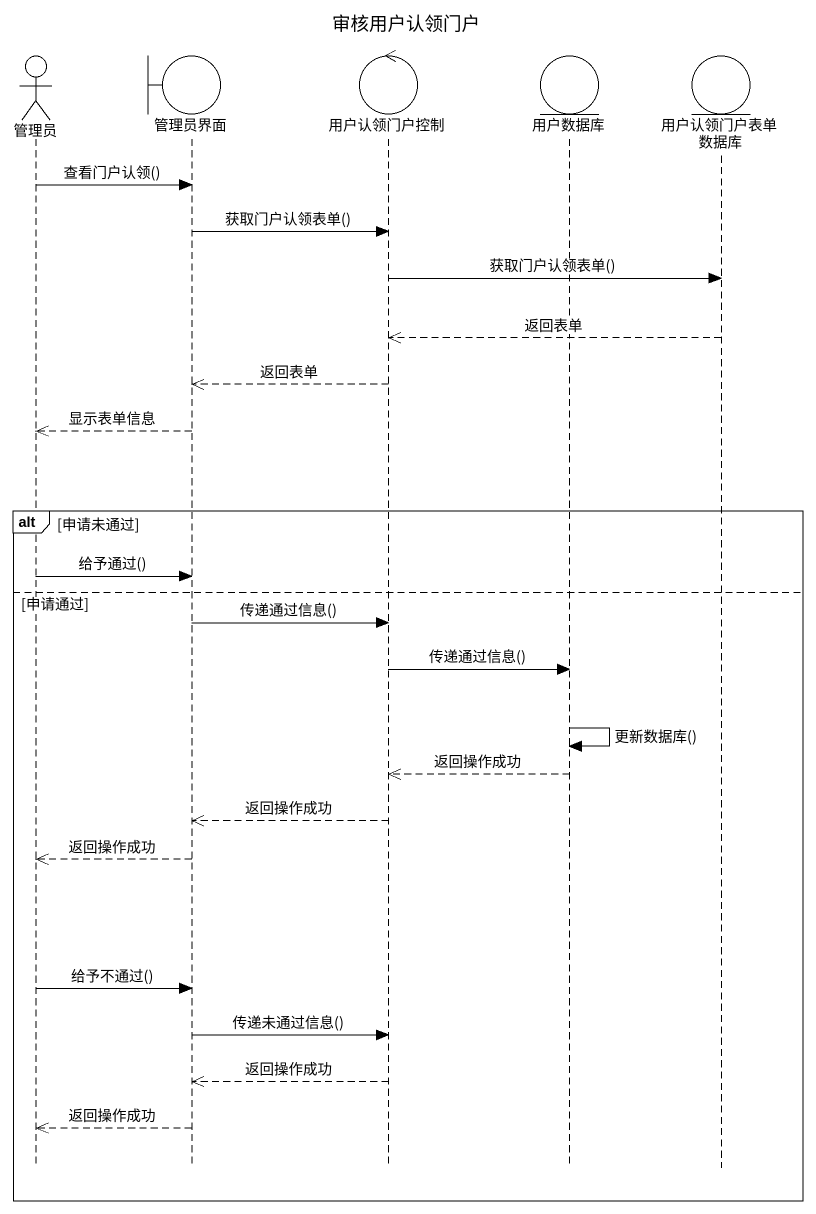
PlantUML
@startuml
title 审核用户认领门户
hide footbox
actor 管理员
boundary 管理员界面
control 用户认领门户控制
entity 用户数据库
entity 用户认领门户表单数据库

管理员 -> 管理员界面 : 查看门户认领()
管理员界面 -> 用户认领门户控制 : 获取门户认领表单()
用户认领门户控制 -> 用户认领门户表单数据库 : 获取门户认领表单()
用户认领门户表单数据库 -->> 用户认领门户控制 : 返回表单
用户认领门户控制 -->> 管理员界面 : 返回表单
管理员界面 -->> 管理员 : 显示表单信息
alt 申请未通过
  管理员 -> 管理员界面 : 给予通过()
else 申请通过
  管理员界面 -> 用户认领门户控制 : 传递通过信息()
  用户认领门户控制 -> 用户数据库 : 传递通过信息()
  用户数据库 -> 用户数据库 : 更新数据库()
  用户数据库 -->> 用户认领门户控制 : 返回操作成功
  用户认领门户控制 -->> 管理员界面 : 返回操作成功
  管理员界面 -->> 管理员 : 返回操作成功
  管理员 -> 管理员界面 : 给予不通过()
  管理员界面 -> 用户认领门户控制 : 传递未通过信息()
  用户认领门户控制 -->> 管理员界面 : 返回操作成功
  管理员界面 -->> 管理员 : 返回操作成功
end
@enduml
